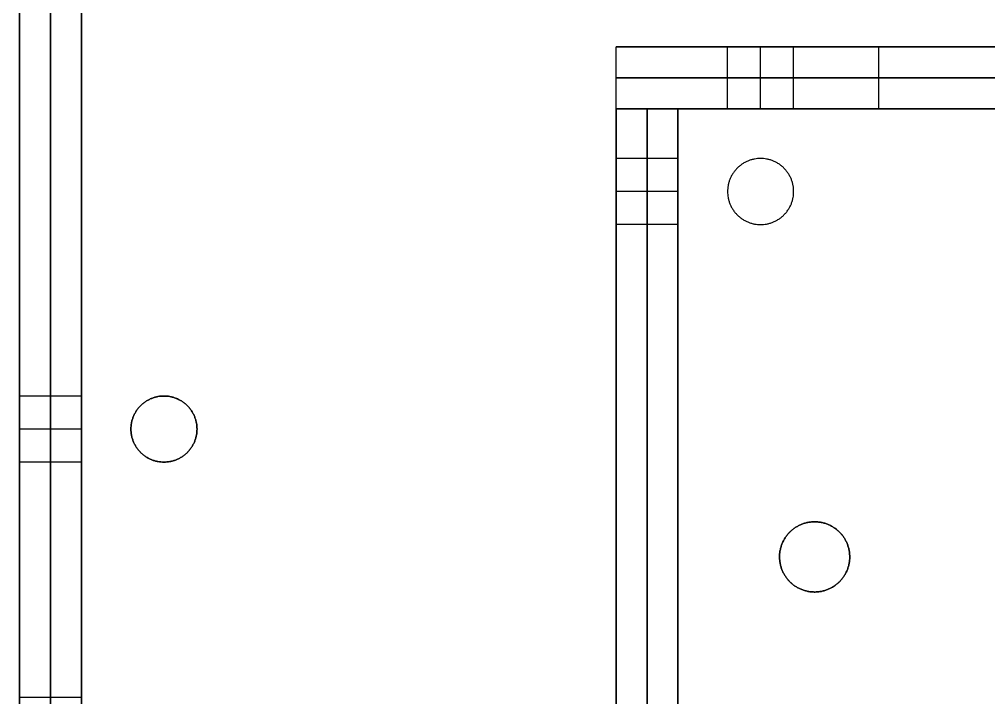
# Model space of a CAD drawing. Header units: millimetres. Extents: x -232 to 139, y -100 to 100.
# Drawn here: x -61 to -14.07, y 20 to 52.83 of the extents above; entities that cross this region are included whole.
import ezdxf

# ---------------------------------------------------------------- set-up
doc = ezdxf.new("R2010")
doc.units = ezdxf.units.MM
doc.header["$MEASUREMENT"] = 0
doc.layers.add('body', color=30, linetype='Continuous', true_color=0xff8000)

msp = doc.modelspace()

# ---------------------------------------------------------------- linework, layer by layer
at = {"layer": 'body'}
for p, q in [((-61, 20, -39), (-61, 100, -39)), ((-58, 20, -39), (-58, 100, -39)), ((-32.113, 51.5, 57.149), (4.858, 51.5, 57.149)), ((-32.113, 48.5, 57.149), (4.858, 48.5, 57.149)), ((-32.113, 46.1, 44.417), (-32.113, 48.5, 44.417)), ((-29.113, 46.1, 44.417), (-29.113, 48.5, 44.417)), ((-32.113, -42.9, 44.417), (-32.113, 42.9, 44.417)), ((-29.113, -42.9, 44.417), (-29.113, 42.9, 44.417))]:
    msp.add_line(p, q, dxfattribs=at)
for points in [[(-61, -100, -4), (-61, 0, -4), (-61, 100, -4)], [(-61, -100, -7), (-61, 0, -7), (-61, 100, -7)], [(-61, -100, -5.5), (-61, 0, -5.5), (-61, 100, -5.5)], [(-61, 100, -74), (-61, 0, -74), (-61, -100, -74)], [(-61, 100, -71), (-61, 0, -71), (-61, -100, -71)], [(-61, 100, -72.5), (-61, 0, -72.5), (-61, -100, -72.5)], [(-61, -100, -71), (-61, 0, -71), (-61, 100, -71)], [(-61, 100, -7), (-61, 0, -7), (-61, -100, -7)], [(-59.5, -100, -71), (-59.5, 0, -71), (-59.5, 100, -71)], [(-59.5, 100, -7), (-59.5, 0, -7), (-59.5, -100, -7)], [(-58, -100, -71), (-58, 0, -71), (-58, 100, -71)], [(-58, 100, -7), (-58, 0, -7), (-58, -100, -7)], [(-32.113, 48.5, 5), (-32.113, 50, 5), (-32.113, 51.5, 5)], [(69.887, 51.5, 5), (18.887, 51.5, 5), (-32.113, 51.5, 5)], [(-32.113, 48.5, 83.834), (-32.113, 50, 83.834), (-32.113, 51.5, 83.834)], [(-32.113, 51.5, 5), (-32.113, 51.5, 44.417), (-32.113, 51.5, 83.834)], [(-32.113, 51.5, 83.834), (-19.39, 51.5, 96.566), (-6.666, 51.5, 109.298)], [(-32.113, 48.5, 44.417), (-32.113, 50, 44.417), (-32.113, 51.5, 44.417)], [(-26.713, 48.5, 12), (-26.713, 50, 12), (-26.713, 51.5, 12)], [(-26.713, 48.5, 79.834), (-26.713, 50, 79.834), (-26.713, 51.5, 79.834)], [(-26.713, 48.5, 44.417), (-26.713, 50, 44.417), (-26.713, 51.5, 44.417)], [(-25.113, 48.5, 10.4), (-25.113, 50, 10.4), (-25.113, 51.5, 10.4)], [(-25.113, 48.5, 13.6), (-25.113, 50, 13.6), (-25.113, 51.5, 13.6)], [(-25.113, 48.5, 78.234), (-25.113, 50, 78.234), (-25.113, 51.5, 78.234)], [(-25.113, 48.5, 81.434), (-25.113, 50, 81.434), (-25.113, 51.5, 81.434)], [(-25.113, 48.5, 42.817), (-25.113, 50, 42.817), (-25.113, 51.5, 42.817)], [(-25.113, 48.5, 46.017), (-25.113, 50, 46.017), (-25.113, 51.5, 46.017)], [(-23.513, 48.5, 12), (-23.513, 50, 12), (-23.513, 51.5, 12)], [(-23.513, 48.5, 79.834), (-23.513, 50, 79.834), (-23.513, 51.5, 79.834)], [(-23.513, 48.5, 44.417), (-23.513, 50, 44.417), (-23.513, 51.5, 44.417)], [(-19.39, 48.5, 96.566), (-19.39, 50, 96.566), (-19.39, 51.5, 96.566)], [(69.887, 50, 5), (18.887, 50, 5), (-32.113, 50, 5)], [(-32.113, 50, 5), (-32.113, 50, 44.417), (-32.113, 50, 83.834)], [(-32.113, 50, 83.834), (-19.39, 50, 96.566), (-6.666, 50, 109.298)], [(69.887, 48.5, 5), (18.887, 48.5, 5), (-32.113, 48.5, 5)], [(-32.113, 48.5, 5), (-32.113, 48.5, 44.417), (-32.113, 48.5, 83.834)], [(-32.113, 48.5, 83.834), (-19.39, 48.5, 96.566), (-6.666, 48.5, 109.298)], [(-32.113, 48.5, 83.834), (-32.113, 0, 83.834), (-32.113, -48.5, 83.834)], [(-32.113, 48.5, 83.834), (-30.613, 48.5, 83.834), (-29.113, 48.5, 83.834)], [(-32.113, -48.5, 5), (-32.113, 0, 5), (-32.113, 48.5, 5)], [(-32.113, 48.5, 5), (-30.613, 48.5, 5), (-29.113, 48.5, 5)], [(-32.113, 48.5, 5), (-32.113, 48.5, 44.417), (-32.113, 48.5, 83.834)], [(-32.113, 48.5, 44.417), (-30.613, 48.5, 44.417), (-29.113, 48.5, 44.417)], [(-30.613, 48.5, 83.834), (-30.613, 0, 83.834), (-30.613, -48.5, 83.834)], [(-30.613, -48.5, 5), (-30.613, 0, 5), (-30.613, 48.5, 5)], [(-30.613, 48.5, 5), (-30.613, 48.5, 44.417), (-30.613, 48.5, 83.834)], [(-29.113, 48.5, 83.834), (-29.113, 0, 83.834), (-29.113, -48.5, 83.834)], [(-29.113, -48.5, 5), (-29.113, 0, 5), (-29.113, 48.5, 5)], [(-29.113, 48.5, 5), (-29.113, 48.5, 44.417), (-29.113, 48.5, 83.834)], [(66.887, 48.5, 5), (18.887, 48.5, 5), (-29.113, 48.5, 5)], [(-29.113, 48.5, 5), (-29.113, 48.5, 6.5), (-29.113, 48.5, 8)], [(66.887, 48.5, 8), (18.887, 48.5, 8), (-29.113, 48.5, 8)], [(-29.113, 48.5, 5), (-29.113, 0, 5), (-29.113, -48.5, 5)], [(-29.113, 48.5, 8), (-29.113, 0, 8), (-29.113, -48.5, 8)], [(66.887, 48.5, 6.5), (18.887, 48.5, 6.5), (-29.113, 48.5, 6.5)], [(-29.113, 48.5, 6.5), (-29.113, 0, 6.5), (-29.113, -48.5, 6.5)], [(-29.113, 46.1, 12), (-30.613, 46.1, 12), (-32.113, 46.1, 12)], [(-29.113, 46.1, 79.834), (-30.613, 46.1, 79.834), (-32.113, 46.1, 79.834)], [(-29.113, 46.1, 44.417), (-30.613, 46.1, 44.417), (-32.113, 46.1, 44.417)], [(-25.113, 46.1, 8), (-25.113, 46.1, 6.5), (-25.113, 46.1, 5)], [(-29.113, 44.5, 10.4), (-30.613, 44.5, 10.4), (-32.113, 44.5, 10.4)], [(-29.113, 44.5, 13.6), (-30.613, 44.5, 13.6), (-32.113, 44.5, 13.6)], [(-29.113, 44.5, 78.234), (-30.613, 44.5, 78.234), (-32.113, 44.5, 78.234)], [(-29.113, 44.5, 81.434), (-30.613, 44.5, 81.434), (-32.113, 44.5, 81.434)], [(-29.113, 44.5, 42.817), (-30.613, 44.5, 42.817), (-32.113, 44.5, 42.817)], [(-29.113, 44.5, 46.017), (-30.613, 44.5, 46.017), (-32.113, 44.5, 46.017)], [(-26.713, 44.5, 8), (-26.713, 44.5, 6.5), (-26.713, 44.5, 5)], [(-23.513, 44.5, 8), (-23.513, 44.5, 6.5), (-23.513, 44.5, 5)], [(-29.113, 42.9, 12), (-30.613, 42.9, 12), (-32.113, 42.9, 12)], [(-29.113, 42.9, 79.834), (-30.613, 42.9, 79.834), (-32.113, 42.9, 79.834)], [(-29.113, 42.9, 44.417), (-30.613, 42.9, 44.417), (-32.113, 42.9, 44.417)], [(-25.113, 42.9, 8), (-25.113, 42.9, 6.5), (-25.113, 42.9, 5)], [(-58, 34.6, -67), (-59.5, 34.6, -67), (-61, 34.6, -67)], [(-58, 34.6, -11), (-59.5, 34.6, -11), (-61, 34.6, -11)], [(-54, 34.6, -4), (-54, 34.6, -5.5), (-54, 34.6, -7)], [(-54, 34.6, -71), (-54, 34.6, -72.5), (-54, 34.6, -74)], [(-58, 33, -68.6), (-59.5, 33, -68.6), (-61, 33, -68.6)], [(-58, 33, -65.4), (-59.5, 33, -65.4), (-61, 33, -65.4)], [(-58, 33, -9.4), (-59.5, 33, -9.4), (-61, 33, -9.4)], [(-58, 33, -12.6), (-59.5, 33, -12.6), (-61, 33, -12.6)], [(-55.6, 33, -4), (-55.6, 33, -5.5), (-55.6, 33, -7)], [(-55.6, 33, -71), (-55.6, 33, -72.5), (-55.6, 33, -74)], [(-52.4, 33, -4), (-52.4, 33, -5.5), (-52.4, 33, -7)], [(-52.4, 33, -71), (-52.4, 33, -72.5), (-52.4, 33, -74)], [(-58, 31.4, -67), (-59.5, 31.4, -67), (-61, 31.4, -67)], [(-58, 31.4, -11), (-59.5, 31.4, -11), (-61, 31.4, -11)], [(-54, 31.4, -4), (-54, 31.4, -5.5), (-54, 31.4, -7)], [(-54, 31.4, -71), (-54, 31.4, -72.5), (-54, 31.4, -74)], [(-23.59, 28.114, 5), (-23.59, 28.114, 6.5), (-23.59, 28.114, 8)], [(-21.195, 27.904, 5), (-21.195, 27.904, 6.5), (-21.195, 27.904, 8)], [(-23.8, 25.719, 5), (-23.8, 25.719, 6.5), (-23.8, 25.719, 8)], [(-21.405, 25.509, 5), (-21.405, 25.509, 6.5), (-21.405, 25.509, 8)], [(-58, 20, -39), (-59.5, 20, -39), (-61, 20, -39)]]:
    msp.add_open_spline(points, degree=2, dxfattribs=at)
at = {"layer": 'body', "extrusion": (-1.06581e-13, 1, 0)}
msp.add_rational_spline([(-23.513, 51.5, 12), (-23.513, 51.5, 13.6), (-25.113, 51.5, 13.6), (-26.713, 51.5, 13.6), (-26.713, 51.5, 12), (-26.713, 51.5, 10.4), (-25.113, 51.5, 10.4), (-23.513, 51.5, 10.4), (-23.513, 51.5, 12)], [0.999999860338, 0.707106851018, 1, 0.707106781187, 1, 0.707106781187, 1, 0.707106920849, 0.999999720675], degree=2, knots=[0, 0, 0, 2.513274, 2.513274, 5.026549, 5.026549, 7.539823, 7.539823, 10.053096, 10.053096, 10.053096], dxfattribs=at)
at = {"layer": 'body', "extrusion": (-9.99201e-14, 1, 0)}
msp.add_rational_spline([(-23.513, 51.5, 79.834), (-23.513, 51.5, 81.434), (-25.113, 51.5, 81.434), (-26.713, 51.5, 81.434), (-26.713, 51.5, 79.834), (-26.713, 51.5, 78.234), (-25.113, 51.5, 78.234), (-23.513, 51.5, 78.234), (-23.513, 51.5, 79.834)], [0.999999720675, 0.707106920849, 1, 0.707106781187, 1, 0.707106781187, 1, 0.707106920849, 0.999999720675], degree=2, knots=[0, 0, 0, 2.513274, 2.513274, 5.026548, 5.026548, 7.539823, 7.539823, 10.053096, 10.053096, 10.053096], dxfattribs=at)
at = {"layer": 'body', "extrusion": (-1.04361e-13, 1, 0)}
for points in [[(-23.513, 51.5, 44.417), (-23.513, 51.5, 46.017), (-25.113, 51.5, 46.017), (-26.713, 51.5, 46.017), (-26.713, 51.5, 44.417), (-26.713, 51.5, 42.817), (-25.113, 51.5, 42.817), (-23.513, 51.5, 42.817), (-23.513, 51.5, 44.417)], [(-23.513, 48.5, 12), (-23.513, 48.5, 13.6), (-25.113, 48.5, 13.6), (-26.713, 48.5, 13.6), (-26.713, 48.5, 12), (-26.713, 48.5, 10.4), (-25.113, 48.5, 10.4), (-23.513, 48.5, 10.4), (-23.513, 48.5, 12)]]:
    msp.add_rational_spline(points, [0.999999860338, 0.707106851018, 1, 0.707106781187, 1, 0.707106781187, 1, 0.707106920849, 0.999999720675], degree=2, knots=[0, 0, 0, 2.513274, 2.513274, 5.026549, 5.026549, 7.539823, 7.539823, 10.053096, 10.053096, 10.053096], dxfattribs=at)
at = {"layer": 'body', "extrusion": (-1.02141e-13, 1, 0)}
msp.add_rational_spline([(-23.513, 48.5, 79.834), (-23.513, 48.5, 81.434), (-25.113, 48.5, 81.434), (-26.713, 48.5, 81.434), (-26.713, 48.5, 79.834), (-26.713, 48.5, 78.234), (-25.113, 48.5, 78.234), (-23.513, 48.5, 78.234), (-23.513, 48.5, 79.834)], [0.999999860338, 0.707106851018, 1, 0.707106781187, 1, 0.707106781187, 1, 0.707106851018, 0.999999860338], degree=2, knots=[0, 0, 0, 2.513274, 2.513274, 5.026548, 5.026548, 7.539823, 7.539823, 10.053096, 10.053096, 10.053096], dxfattribs=at)
at = {"layer": 'body', "extrusion": (-1.08802e-13, 1, 0)}
msp.add_rational_spline([(-23.513, 48.5, 44.417), (-23.513, 48.5, 46.017), (-25.113, 48.5, 46.017), (-26.713, 48.5, 46.017), (-26.713, 48.5, 44.417), (-26.713, 48.5, 42.817), (-25.113, 48.5, 42.817), (-23.513, 48.5, 42.817), (-23.513, 48.5, 44.417)], [0.999999860338, 0.707106851018, 1, 0.707106781187, 1, 0.707106781187, 1, 0.707106920849, 0.999999720675], degree=2, knots=[0, 0, 0, 2.513274, 2.513274, 5.026549, 5.026549, 7.539823, 7.539823, 10.053096, 10.053096, 10.053096], dxfattribs=at)
at = {"layer": 'body', "extrusion": (-1, -4.44089e-15, 4.44089e-15)}
msp.add_rational_spline([(-32.113, 46.1, 12), (-32.113, 46.1, 10.4), (-32.113, 44.5, 10.4), (-32.113, 42.9, 10.4), (-32.113, 42.9, 12), (-32.113, 42.9, 13.6), (-32.113, 44.5, 13.6), (-32.113, 46.1, 13.6), (-32.113, 46.1, 12)], [0.999999860338, 0.707106851018, 1, 0.707106781187, 1, 0.707106781187, 1, 0.707106781187, 1], degree=2, knots=[-10.053096, -10.053096, -10.053096, -7.539823, -7.539823, -5.026549, -5.026549, -2.513274, -2.513274, 0, 0, 0], dxfattribs=at)
at = {"layer": 'body', "extrusion": (1, 1.55431e-14, -1.11022e-15)}
msp.add_rational_spline([(-32.113, 46.1, 79.834), (-32.113, 46.1, 78.234), (-32.113, 44.5, 78.234), (-32.113, 42.9, 78.234), (-32.113, 42.9, 79.834), (-32.113, 42.9, 81.434), (-32.113, 44.5, 81.434), (-32.113, 46.1, 81.434), (-32.113, 46.1, 79.834)], [0.999999860338, 0.707106851018, 1, 0.707106781187, 1, 0.707106781187, 1, 0.707106781187, 1], degree=2, knots=[-10.053096, -10.053096, -10.053096, -7.539823, -7.539823, -5.026549, -5.026549, -2.513274, -2.513274, 0, 0, 0], dxfattribs=at)
at = {"layer": 'body', "extrusion": (1, 1.62093e-13, -3.33067e-15)}
msp.add_rational_spline([(-32.113, 46.1, 44.417), (-32.113, 46.1, 42.817), (-32.113, 44.5, 42.817), (-32.113, 42.9, 42.817), (-32.113, 42.9, 44.417), (-32.113, 42.9, 46.017), (-32.113, 44.5, 46.017), (-32.113, 46.1, 46.017), (-32.113, 46.1, 44.417)], [1, 0.707106781187, 1, 0.707106781187, 1, 0.707106781187, 1, 0.707106781187, 1], degree=2, knots=[-10.053096, -10.053096, -10.053096, -7.539822, -7.539822, -5.026548, -5.026548, -2.513274, -2.513274, 0, 0, 0], dxfattribs=at)
at = {"layer": 'body', "extrusion": (-1, -2.22045e-15, 4.44089e-15)}
msp.add_rational_spline([(-29.113, 46.1, 12), (-29.113, 46.1, 10.4), (-29.113, 44.5, 10.4), (-29.113, 42.9, 10.4), (-29.113, 42.9, 12), (-29.113, 42.9, 13.6), (-29.113, 44.5, 13.6), (-29.113, 46.1, 13.6), (-29.113, 46.1, 12)], [0.999999860338, 0.707106851018, 1, 0.707106781187, 1, 0.707106781187, 1, 0.707106781187, 1], degree=2, knots=[-10.053096, -10.053096, -10.053096, -7.539823, -7.539823, -5.026549, -5.026549, -2.513274, -2.513274, 0, 0, 0], dxfattribs=at)
at = {"layer": 'body', "extrusion": (1, 1.22125e-14, 5.5511e-16)}
msp.add_rational_spline([(-29.113, 46.1, 79.834), (-29.113, 46.1, 78.234), (-29.113, 44.5, 78.234), (-29.113, 42.9, 78.234), (-29.113, 42.9, 79.834), (-29.113, 42.9, 81.434), (-29.113, 44.5, 81.434), (-29.113, 46.1, 81.434), (-29.113, 46.1, 79.834)], [0.999999860338, 0.707106851018, 1, 0.707106781187, 1, 0.707106781187, 1, 0.707106781187, 1], degree=2, knots=[-10.053096, -10.053096, -10.053096, -7.539823, -7.539823, -5.026549, -5.026549, -2.513274, -2.513274, 0, 0, 0], dxfattribs=at)
at = {"layer": 'body', "extrusion": (1, 1.63203e-13, -1.66533e-15)}
msp.add_rational_spline([(-29.113, 46.1, 44.417), (-29.113, 46.1, 42.817), (-29.113, 44.5, 42.817), (-29.113, 42.9, 42.817), (-29.113, 42.9, 44.417), (-29.113, 42.9, 46.017), (-29.113, 44.5, 46.017), (-29.113, 46.1, 46.017), (-29.113, 46.1, 44.417)], [1, 0.707106781187, 1, 0.707106781187, 1, 0.707106781187, 1, 0.707106781187, 1], degree=2, knots=[-10.053096, -10.053096, -10.053096, -7.539822, -7.539822, -5.026548, -5.026548, -2.513274, -2.513274, 0, 0, 0], dxfattribs=at)
at = {"layer": 'body', "extrusion": (1, 1.22125e-14, 5.55112e-16)}
for points in [[(-29.113, 46.1, 12), (-29.113, 46.1, 10.4), (-29.113, 44.5, 10.4), (-29.113, 42.9, 10.4), (-29.113, 42.9, 12), (-29.113, 42.9, 13.6), (-29.113, 44.5, 13.6), (-29.113, 46.1, 13.6), (-29.113, 46.1, 12)], [(-29.113, 46.1, 79.834), (-29.113, 46.1, 78.234), (-29.113, 44.5, 78.234), (-29.113, 42.9, 78.234), (-29.113, 42.9, 79.834), (-29.113, 42.9, 81.434), (-29.113, 44.5, 81.434), (-29.113, 46.1, 81.434), (-29.113, 46.1, 79.834)]]:
    msp.add_rational_spline(points, [1, 0.707106781187, 1, 0.707106781187, 1, 0.707106781187, 1, 0.707106781187, 1], degree=2, knots=[-10.053096, -10.053096, -10.053096, -7.539822, -7.539822, -5.026548, -5.026548, -2.513274, -2.513274, 0, 0, 0], dxfattribs=at)
at = {"layer": 'body'}
for points, weights, knots in [([(-25.113, 46.1, 5), (-23.513, 46.1, 5), (-23.513, 44.5, 5), (-23.513, 42.9, 5), (-25.113, 42.9, 5), (-26.713, 42.9, 5), (-26.713, 44.5, 5), (-26.713, 46.1, 5), (-25.113, 46.1, 5)], [1, 0.707106781187, 1, 0.707106781187, 1, 0.707106781187, 1, 0.707106851018, 0.999999860338], [0, 0, 0, 2.513274, 2.513274, 5.026549, 5.026549, 7.539823, 7.539823, 10.053096, 10.053096, 10.053096]), ([(-25.113, 46.1, 8), (-23.513, 46.1, 8), (-23.513, 44.5, 8), (-23.513, 42.9, 8), (-25.113, 42.9, 8), (-26.713, 42.9, 8), (-26.713, 44.5, 8), (-26.713, 46.1, 8), (-25.113, 46.1, 8)], [1, 0.707106781187, 1, 0.707106781187, 1, 0.707106781187, 1, 0.707106851018, 0.999999860338], [0, 0, 0, 2.513274, 2.513274, 5.026549, 5.026549, 7.539823, 7.539823, 10.053096, 10.053096, 10.053096]), ([(-54, 34.6, -4), (-55.6, 34.6, -4), (-55.6, 33, -4), (-55.6, 31.4, -4), (-54, 31.4, -4), (-52.4, 31.4, -4), (-52.4, 33, -4), (-52.4, 34.6, -4), (-54, 34.6, -4)], [0.999999860338, 0.707106851018, 1, 0.707106781187, 1, 0.707106781187, 1, 0.707106781187, 1], [0, 0, 0, 2.513274, 2.513274, 5.026548, 5.026548, 7.539822, 7.539822, 10.053096, 10.053096, 10.053096]), ([(-54, 34.6, -7), (-55.6, 34.6, -7), (-55.6, 33, -7), (-55.6, 31.4, -7), (-54, 31.4, -7), (-52.4, 31.4, -7), (-52.4, 33, -7), (-52.4, 34.6, -7), (-54, 34.6, -7)], [1, 0.707106781187, 1, 0.707106781187, 1, 0.707106781187, 1, 0.707106851018, 0.999999860338], [0, 0, 0, 2.513274, 2.513274, 5.026549, 5.026549, 7.539823, 7.539823, 10.053096, 10.053096, 10.053096]), ([(-54, 34.6, -74), (-52.4, 34.6, -74), (-52.4, 33, -74), (-52.4, 31.4, -74), (-54, 31.4, -74), (-55.6, 31.4, -74), (-55.6, 33, -74), (-55.6, 34.6, -74), (-54, 34.6, -74)], [0.999999860338, 0.707106851018, 1, 0.707106781187, 1, 0.707106781187, 1, 0.707106781187, 1], [-10.053096, -10.053096, -10.053096, -7.539823, -7.539823, -5.026549, -5.026549, -2.513274, -2.513274, 0, 0, 0]), ([(-54, 34.6, -71), (-52.4, 34.6, -71), (-52.4, 33, -71), (-52.4, 31.4, -71), (-54, 31.4, -71), (-55.6, 31.4, -71), (-55.6, 33, -71), (-55.6, 34.6, -71), (-54, 34.6, -71)], [1, 0.707106781187, 1, 0.707106781187, 1, 0.707106781187, 1, 0.707106851018, 0.999999860338], [-10.053096, -10.053096, -10.053096, -7.539822, -7.539822, -5.026548, -5.026548, -2.513274, -2.513274, 0, 0, 0]), ([(-23.8, 25.719, 5), (-24.893, 27.021, 5), (-23.59, 28.114, 5), (-22.288, 29.207, 5), (-21.195, 27.904, 5), (-20.103, 26.602, 5), (-21.405, 25.509, 5), (-22.707, 24.417, 5), (-23.8, 25.719, 5)], [1, 0.707106781187, 1, 0.707106781187, 1, 0.707106781187, 1, 0.707106781187, 1], [0, 0, 0, 2.670354, 2.670354, 5.340708, 5.340708, 8.011061, 8.011061, 10.681415, 10.681415, 10.681415]), ([(-23.8, 25.719, 8), (-24.893, 27.021, 8), (-23.59, 28.114, 8), (-22.288, 29.207, 8), (-21.195, 27.904, 8), (-20.103, 26.602, 8), (-21.405, 25.509, 8), (-22.707, 24.417, 8), (-23.8, 25.719, 8)], [0.999999860338, 0.707106851018, 1, 0.707106781187, 1, 0.707106781187, 1, 0.707106851018, 0.999999860338], [0, 0, 0, 2.670353, 2.670353, 5.340708, 5.340708, 8.011062, 8.011062, 10.681415, 10.681415, 10.681415]), ([(-23.8, 25.719, 8), (-22.707, 24.417, 8), (-21.405, 25.509, 8), (-20.103, 26.602, 8), (-21.195, 27.904, 8), (-22.288, 29.207, 8), (-23.59, 28.114, 8), (-24.893, 27.021, 8), (-23.8, 25.719, 8)], [1, 0.707106781187, 1, 0.707106781187, 1, 0.707106781187, 1, 0.707106781187, 1], [-10.681415, -10.681415, -10.681415, -8.011061, -8.011061, -5.340708, -5.340708, -2.670354, -2.670354, 0, 0, 0])]:
    msp.add_rational_spline(points, weights, degree=2, knots=knots, dxfattribs=at)
at = {"layer": 'body', "extrusion": (-1, 0, -2.22045e-15)}
msp.add_rational_spline([(-61, 34.6, -67), (-61, 34.6, -68.6), (-61, 33, -68.6), (-61, 31.4, -68.6), (-61, 31.4, -67), (-61, 31.4, -65.4), (-61, 33, -65.4), (-61, 34.6, -65.4), (-61, 34.6, -67)], [1, 0.707106781187, 1, 0.707106781187, 1, 0.707106781187, 1, 0.707106781187, 1], degree=2, knots=[0, 0, 0, 2.513274, 2.513274, 5.026548, 5.026548, 7.539822, 7.539822, 10.053096, 10.053096, 10.053096], dxfattribs=at)
at = {"layer": 'body', "extrusion": (-1, 0, 2.22045e-15)}
msp.add_rational_spline([(-61, 34.6, -11), (-61, 34.6, -9.4), (-61, 33, -9.4), (-61, 31.4, -9.4), (-61, 31.4, -11), (-61, 31.4, -12.6), (-61, 33, -12.6), (-61, 34.6, -12.6), (-61, 34.6, -11)], [1, 0.707106781187, 1, 0.707106781187, 1, 0.707106781187, 1, 0.707106781187, 1], degree=2, knots=[0, 0, 0, 2.513274, 2.513274, 5.026548, 5.026548, 7.539822, 7.539822, 10.053096, 10.053096, 10.053096], dxfattribs=at)
at = {"layer": 'body', "extrusion": (-1, 0, 0)}
for points in [[(-58, 34.6, -67), (-58, 34.6, -68.6), (-58, 33, -68.6), (-58, 31.4, -68.6), (-58, 31.4, -67), (-58, 31.4, -65.4), (-58, 33, -65.4), (-58, 34.6, -65.4), (-58, 34.6, -67)], [(-58, 34.6, -11), (-58, 34.6, -9.4), (-58, 33, -9.4), (-58, 31.4, -9.4), (-58, 31.4, -11), (-58, 31.4, -12.6), (-58, 33, -12.6), (-58, 34.6, -12.6), (-58, 34.6, -11)]]:
    msp.add_rational_spline(points, [1, 0.707106781187, 1, 0.707106781187, 1, 0.707106781187, 1, 0.707106781187, 1], degree=2, knots=[0, 0, 0, 2.513274, 2.513274, 5.026548, 5.026548, 7.539822, 7.539822, 10.053096, 10.053096, 10.053096], dxfattribs=at)
at = {"layer": 'body', "extrusion": (1, 0, 1.77636e-16)}
msp.add_rational_spline([(-61, 20, -39), (-61, 20, -59), (-61, 0, -59), (-61, -20, -59), (-61, -20, -39), (-61, -20, -19), (-61, 0, -19), (-61, 20, -19), (-61, 20, -39)], [1, 0.707106781187, 1, 0.707106781187, 1, 0.707106781187, 1, 0.707106781187, 1], degree=2, knots=[-125.663706, -125.663706, -125.663706, -94.24778, -94.24778, -62.831853, -62.831853, -31.415927, -31.415927, 0, 0, 0], dxfattribs=at)
at = {"layer": 'body', "extrusion": (1, 0, 1.42109e-15)}
msp.add_rational_spline([(-58, 20, -39), (-58, 20, -59), (-58, 0, -59), (-58, -20, -59), (-58, -20, -39), (-58, -20, -19), (-58, 0, -19), (-58, 20, -19), (-58, 20, -39)], [1, 0.707106781187, 1, 0.707106781187, 1, 0.707106781187, 1, 0.707106781187, 1], degree=2, knots=[-125.663706, -125.663706, -125.663706, -94.24778, -94.24778, -62.831853, -62.831853, -31.415927, -31.415927, 0, 0, 0], dxfattribs=at)

doc.saveas('drawing.dxf')
